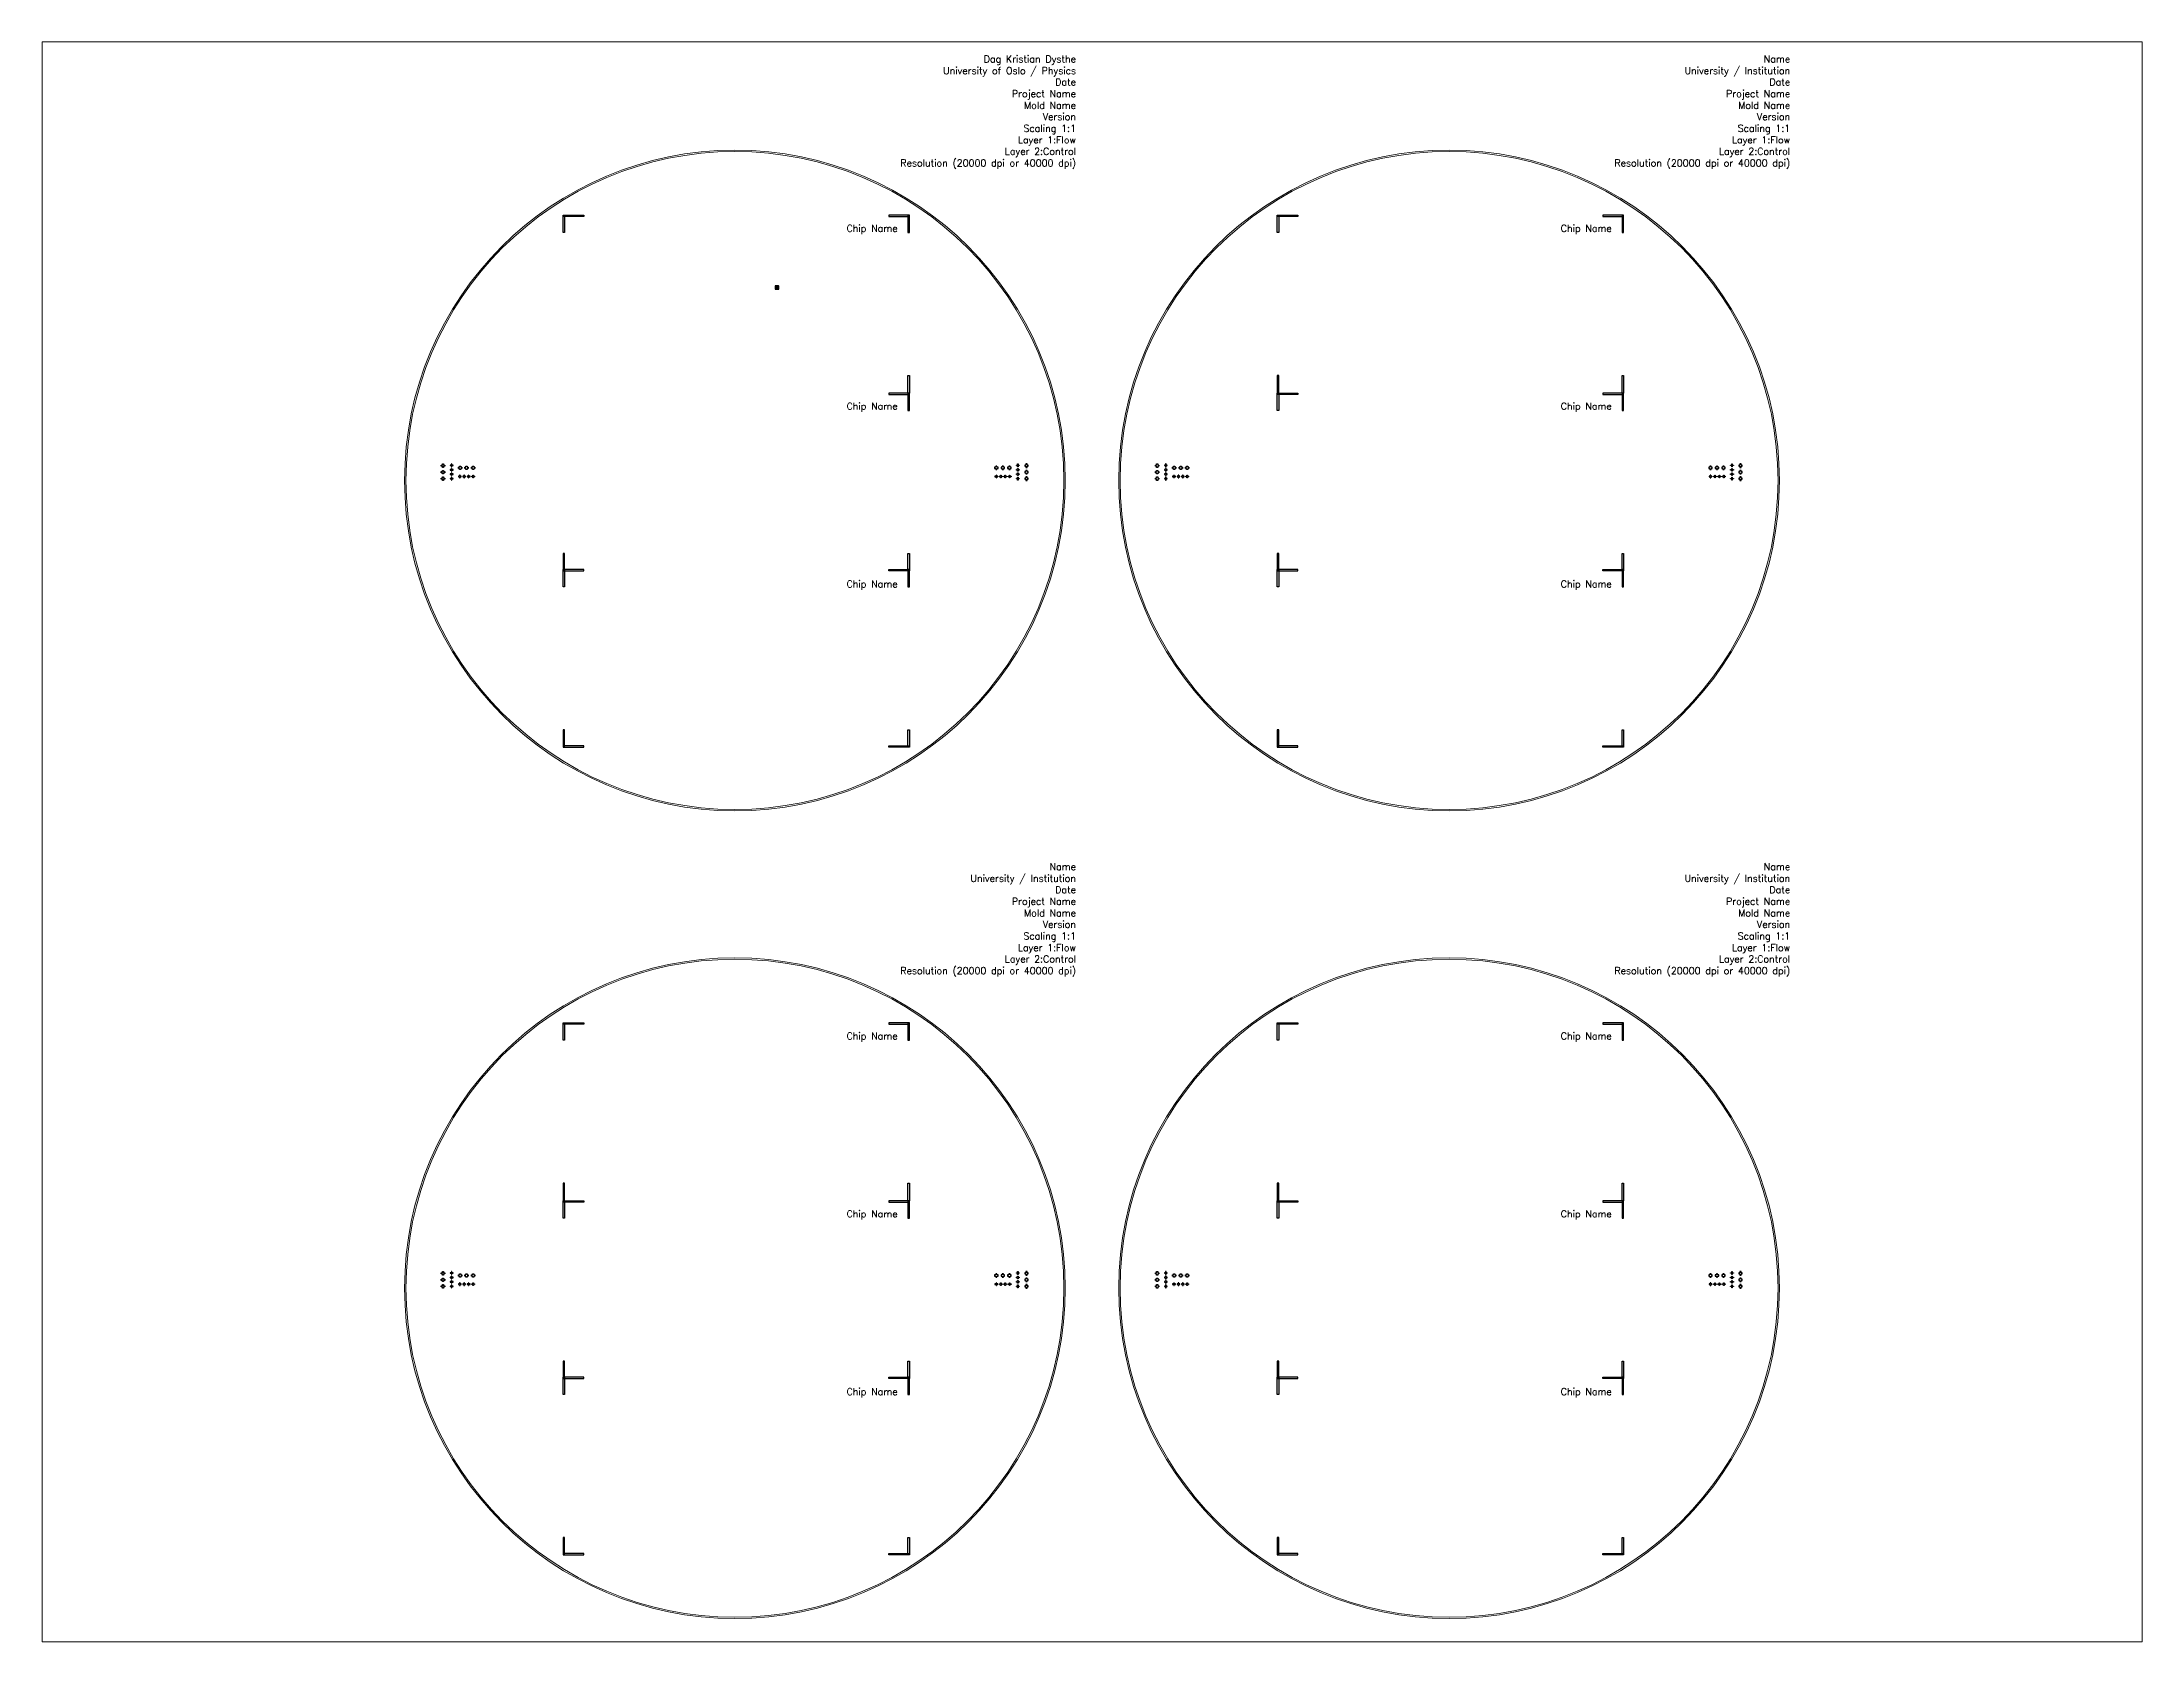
# Paper-space layout 'Layout1' of a CAD drawing. Extents: x 1.05 to 9.45, y 0.8 to 7.2.
# The model-space entities are those that its viewports show. They can reach past a viewport. Long polylines and large blocks are cut down to what shows.
import ezdxf

# ---------------------------------------------------------------- set-up
doc = ezdxf.new("R2010")
doc.units = 13
doc.header["$MEASUREMENT"] = 0
doc.layers.add('Flow', color=7, linetype='Continuous')
doc.styles.add('Title', font='complex.shx', dxfattribs={"height": 1000})

msp = doc.modelspace()

# ---------------------------------------------------------------- linework, layer by layer
at = {"layer": 'Flow'}
for points in [[(24447, 204999), (24652, 204999), (24652, 202480), (24447, 202480)], [(24447, 204999), (27414, 204999), (27414, 204794), (24447, 204794)], [(74447, 204999), (71479, 204999), (71479, 204794), (74447, 204794)], [(74447, 204999), (74242, 204999), (74242, 202480), (74447, 202480)], [(127572, 204999), (127777, 204999), (127777, 202480), (127572, 202480)], [(127572, 204999), (130540, 204999), (130540, 204794), (127572, 204794)], [(177572, 204999), (174605, 204999), (174605, 204794), (177572, 204794)], [(177572, 204999), (177367, 204999), (177367, 202480), (177572, 202480)], [(74447, 179316), (71479, 179316), (71479, 179111), (74447, 179111)], [(74447, 179316), (74242, 179316), (74242, 181834), (74447, 181834)], [(74447, 179316), (74242, 179316), (74242, 176797), (74447, 176797)], [(127572, 179316), (127777, 179316), (127777, 181834), (127572, 181834)], [(127572, 179316), (130540, 179316), (130540, 179111), (127572, 179111)], [(127572, 179316), (127777, 179316), (127777, 176797), (127572, 176797)], [(177572, 179316), (174605, 179316), (174605, 179111), (177572, 179111)], [(177572, 179316), (177367, 179316), (177367, 181834), (177572, 181834)], [(177572, 179316), (177367, 179316), (177367, 176797), (177572, 176797)], [(7196, 168918), (7355, 168918), (7355, 168738), (7196, 168738), (7196, 168578), (7016, 168578), (7016, 168738), (6856, 168738), (6856, 168918), (7016, 168918), (7016, 169078), (7196, 169078)], [(7196, 167978), (7355, 167978), (7355, 167798), (7196, 167798), (7196, 167638), (7016, 167638), (7016, 167798), (6856, 167798), (6856, 167978), (7016, 167978), (7016, 168138), (7196, 168138)], [(7196, 167038), (7355, 167038), (7355, 166858), (7196, 166858), (7196, 166698), (7016, 166698), (7016, 166858), (6856, 166858), (6856, 167038), (7016, 167038), (7016, 167198), (7196, 167198)], [(8305, 168908), (8145, 168908), (8145, 168828), (8305, 168828), (8305, 168668), (8385, 168668), (8385, 168828), (8545, 168828), (8545, 168908), (8385, 168908), (8385, 169068), (8305, 169068)], [(8305, 168268), (8145, 168268), (8145, 168188), (8305, 168188), (8305, 168028), (8385, 168028), (8385, 168188), (8545, 168188), (8545, 168268), (8385, 168268), (8385, 168428), (8305, 168428)], [(8305, 167628), (8145, 167628), (8145, 167548), (8305, 167548), (8305, 167388), (8385, 167388), (8385, 167548), (8545, 167548), (8545, 167628), (8385, 167628), (8385, 167788), (8305, 167788)], [(8305, 166988), (8145, 166988), (8145, 166908), (8305, 166908), (8305, 166748), (8385, 166748), (8385, 166908), (8545, 166908), (8545, 166988), (8385, 166988), (8385, 167148), (8305, 167148)], [(9477, 168594), (9477, 168754), (9657, 168754), (9657, 168594), (9817, 168594), (9817, 168414), (9657, 168414), (9657, 168254), (9477, 168254), (9477, 168414), (9317, 168414), (9317, 168594)], [(9567, 167313), (9567, 167473), (9487, 167473), (9487, 167313), (9327, 167313), (9327, 167233), (9487, 167233), (9487, 167073), (9567, 167073), (9567, 167233), (9727, 167233), (9727, 167313)], [(10207, 167313), (10207, 167473), (10127, 167473), (10127, 167313), (9967, 167313), (9967, 167233), (10127, 167233), (10127, 167073), (10207, 167073), (10207, 167233), (10367, 167233), (10367, 167313)], [(10417, 168594), (10417, 168754), (10597, 168754), (10597, 168594), (10757, 168594), (10757, 168414), (10597, 168414), (10597, 168254), (10417, 168254), (10417, 168414), (10257, 168414), (10257, 168594)], [(10847, 167313), (10847, 167473), (10767, 167473), (10767, 167313), (10607, 167313), (10607, 167233), (10767, 167233), (10767, 167073), (10847, 167073), (10847, 167233), (11007, 167233), (11007, 167313)], [(11357, 168594), (11357, 168754), (11537, 168754), (11537, 168594), (11697, 168594), (11697, 168414), (11537, 168414), (11537, 168254), (11357, 168254), (11357, 168414), (11197, 168414), (11197, 168594)], [(11407, 167313), (11407, 167473), (11487, 167473), (11487, 167313), (11647, 167313), (11647, 167233), (11487, 167233), (11487, 167073), (11407, 167073), (11407, 167233), (11247, 167233), (11247, 167313)], [(87098, 168594), (87098, 168754), (86918, 168754), (86918, 168594), (86758, 168594), (86758, 168414), (86918, 168414), (86918, 168254), (87098, 168254), (87098, 168414), (87258, 168414), (87258, 168594)], [(87048, 167313), (87048, 167473), (86968, 167473), (86968, 167313), (86808, 167313), (86808, 167233), (86968, 167233), (86968, 167073), (87048, 167073), (87048, 167233), (87208, 167233), (87208, 167313)], [(87608, 167313), (87608, 167473), (87687, 167473), (87687, 167313), (87847, 167313), (87847, 167233), (87687, 167233), (87687, 167073), (87608, 167073), (87608, 167233), (87448, 167233), (87448, 167313)], [(88037, 168594), (88037, 168754), (87858, 168754), (87858, 168594), (87698, 168594), (87698, 168414), (87858, 168414), (87858, 168254), (88037, 168254), (88037, 168414), (88197, 168414), (88197, 168594)], [(88247, 167313), (88247, 167473), (88327, 167473), (88327, 167313), (88487, 167313), (88487, 167233), (88327, 167233), (88327, 167073), (88247, 167073), (88247, 167233), (88087, 167233), (88087, 167313)], [(88977, 168594), (88977, 168754), (88797, 168754), (88797, 168594), (88637, 168594), (88637, 168414), (88797, 168414), (88797, 168254), (88977, 168254), (88977, 168414), (89137, 168414), (89137, 168594)], [(88887, 167313), (88887, 167473), (88967, 167473), (88967, 167313), (89127, 167313), (89127, 167233), (88967, 167233), (88967, 167073), (88887, 167073), (88887, 167233), (88727, 167233), (88727, 167313)], [(90150, 168908), (90310, 168908), (90310, 168828), (90150, 168828), (90150, 168668), (90070, 168668), (90070, 168828), (89910, 168828), (89910, 168908), (90070, 168908), (90070, 169068), (90150, 169068)], [(90150, 168268), (90310, 168268), (90310, 168188), (90150, 168188), (90150, 168028), (90070, 168028), (90070, 168188), (89910, 168188), (89910, 168268), (90070, 168268), (90070, 168428), (90150, 168428)], [(90150, 167628), (90310, 167628), (90310, 167548), (90150, 167548), (90150, 167388), (90070, 167388), (90070, 167548), (89910, 167548), (89910, 167628), (90070, 167628), (90070, 167788), (90150, 167788)], [(90150, 166988), (90310, 166988), (90310, 166908), (90150, 166908), (90150, 166748), (90070, 166748), (90070, 166908), (89910, 166908), (89910, 166988), (90070, 166988), (90070, 167148), (90150, 167148)], [(91259, 168918), (91099, 168918), (91099, 168738), (91259, 168738), (91259, 168578), (91439, 168578), (91439, 168738), (91599, 168738), (91599, 168918), (91439, 168918), (91439, 169078), (91259, 169078)], [(91259, 167978), (91099, 167978), (91099, 167798), (91259, 167798), (91259, 167638), (91439, 167638), (91439, 167798), (91599, 167798), (91599, 167978), (91439, 167978), (91439, 168138), (91259, 168138)], [(91259, 167038), (91099, 167038), (91099, 166858), (91259, 166858), (91259, 166698), (91439, 166698), (91439, 166858), (91599, 166858), (91599, 167038), (91439, 167038), (91439, 167198), (91259, 167198)], [(110321, 168918), (110481, 168918), (110481, 168738), (110321, 168738), (110321, 168578), (110141, 168578), (110141, 168738), (109981, 168738), (109981, 168918), (110141, 168918), (110141, 169078), (110321, 169078)], [(110321, 167978), (110481, 167978), (110481, 167798), (110321, 167798), (110321, 167638), (110141, 167638), (110141, 167798), (109981, 167798), (109981, 167978), (110141, 167978), (110141, 168138), (110321, 168138)], [(110321, 167038), (110481, 167038), (110481, 166858), (110321, 166858), (110321, 166698), (110141, 166698), (110141, 166858), (109981, 166858), (109981, 167038), (110141, 167038), (110141, 167198), (110321, 167198)], [(111431, 168908), (111271, 168908), (111271, 168828), (111431, 168828), (111431, 168668), (111511, 168668), (111511, 168828), (111670, 168828), (111670, 168908), (111511, 168908), (111511, 169068), (111431, 169068)], [(111431, 168268), (111271, 168268), (111271, 168188), (111431, 168188), (111431, 168028), (111511, 168028), (111511, 168188), (111670, 168188), (111670, 168268), (111511, 168268), (111511, 168428), (111431, 168428)], [(111431, 167628), (111271, 167628), (111271, 167548), (111431, 167548), (111431, 167388), (111511, 167388), (111511, 167548), (111670, 167548), (111670, 167628), (111511, 167628), (111511, 167788), (111431, 167788)], [(111431, 166988), (111271, 166988), (111271, 166908), (111431, 166908), (111431, 166748), (111511, 166748), (111511, 166908), (111670, 166908), (111670, 166988), (111511, 166988), (111511, 167148), (111431, 167148)], [(112603, 168594), (112603, 168754), (112783, 168754), (112783, 168594), (112943, 168594), (112943, 168414), (112783, 168414), (112783, 168254), (112603, 168254), (112603, 168414), (112443, 168414), (112443, 168594)], [(112693, 167313), (112693, 167473), (112613, 167473), (112613, 167313), (112453, 167313), (112453, 167233), (112613, 167233), (112613, 167073), (112693, 167073), (112693, 167233), (112853, 167233), (112853, 167313)], [(113333, 167313), (113333, 167473), (113253, 167473), (113253, 167313), (113093, 167313), (113093, 167233), (113253, 167233), (113253, 167073), (113333, 167073), (113333, 167233), (113493, 167233), (113493, 167313)], [(113543, 168594), (113543, 168754), (113723, 168754), (113723, 168594), (113883, 168594), (113883, 168414), (113723, 168414), (113723, 168254), (113543, 168254), (113543, 168414), (113383, 168414), (113383, 168594)], [(113973, 167313), (113973, 167473), (113893, 167473), (113893, 167313), (113733, 167313), (113733, 167233), (113893, 167233), (113893, 167073), (113973, 167073), (113973, 167233), (114133, 167233), (114133, 167313)], [(114483, 168594), (114483, 168754), (114662, 168754), (114662, 168594), (114822, 168594), (114822, 168414), (114662, 168414), (114662, 168254), (114483, 168254), (114483, 168414), (114323, 168414), (114323, 168594)], [(114533, 167313), (114533, 167473), (114612, 167473), (114612, 167313), (114772, 167313), (114772, 167233), (114612, 167233), (114612, 167073), (114533, 167073), (114533, 167233), (114373, 167233), (114373, 167313)], [(190223, 168594), (190223, 168754), (190043, 168754), (190043, 168594), (189883, 168594), (189883, 168414), (190043, 168414), (190043, 168254), (190223, 168254), (190223, 168414), (190383, 168414), (190383, 168594)], [(190173, 167313), (190173, 167473), (190093, 167473), (190093, 167313), (189933, 167313), (189933, 167233), (190093, 167233), (190093, 167073), (190173, 167073), (190173, 167233), (190333, 167233), (190333, 167313)], [(190733, 167313), (190733, 167473), (190813, 167473), (190813, 167313), (190973, 167313), (190973, 167233), (190813, 167233), (190813, 167073), (190733, 167073), (190733, 167233), (190573, 167233), (190573, 167313)], [(191163, 168594), (191163, 168754), (190983, 168754), (190983, 168594), (190823, 168594), (190823, 168414), (190983, 168414), (190983, 168254), (191163, 168254), (191163, 168414), (191323, 168414), (191323, 168594)], [(191373, 167313), (191373, 167473), (191453, 167473), (191453, 167313), (191613, 167313), (191613, 167233), (191453, 167233), (191453, 167073), (191373, 167073), (191373, 167233), (191213, 167233), (191213, 167313)], [(192103, 168594), (192103, 168754), (191923, 168754), (191923, 168594), (191763, 168594), (191763, 168414), (191923, 168414), (191923, 168254), (192103, 168254), (192103, 168414), (192263, 168414), (192263, 168594)], [(192013, 167313), (192013, 167473), (192093, 167473), (192093, 167313), (192253, 167313), (192253, 167233), (192093, 167233), (192093, 167073), (192013, 167073), (192013, 167233), (191853, 167233), (191853, 167313)], [(193275, 168908), (193435, 168908), (193435, 168828), (193275, 168828), (193275, 168668), (193195, 168668), (193195, 168828), (193035, 168828), (193035, 168908), (193195, 168908), (193195, 169068), (193275, 169068)], [(193275, 168268), (193435, 168268), (193435, 168188), (193275, 168188), (193275, 168028), (193195, 168028), (193195, 168188), (193035, 168188), (193035, 168268), (193195, 168268), (193195, 168428), (193275, 168428)], [(193275, 167628), (193435, 167628), (193435, 167548), (193275, 167548), (193275, 167388), (193195, 167388), (193195, 167548), (193035, 167548), (193035, 167628), (193195, 167628), (193195, 167788), (193275, 167788)], [(193275, 166988), (193435, 166988), (193435, 166908), (193275, 166908), (193275, 166748), (193195, 166748), (193195, 166908), (193035, 166908), (193035, 166988), (193195, 166988), (193195, 167148), (193275, 167148)], [(194385, 168918), (194225, 168918), (194225, 168738), (194385, 168738), (194385, 168578), (194565, 168578), (194565, 168738), (194725, 168738), (194725, 168918), (194565, 168918), (194565, 169078), (194385, 169078)], [(194385, 167978), (194225, 167978), (194225, 167798), (194385, 167798), (194385, 167638), (194565, 167638), (194565, 167798), (194725, 167798), (194725, 167978), (194565, 167978), (194565, 168138), (194385, 168138)], [(194385, 167038), (194225, 167038), (194225, 166858), (194385, 166858), (194385, 166698), (194565, 166698), (194565, 166858), (194725, 166858), (194725, 167038), (194565, 167038), (194565, 167198), (194385, 167198)], [(24447, 153632), (24652, 153632), (24652, 156151), (24447, 156151)], [(74447, 153632), (74242, 153632), (74242, 156151), (74447, 156151)], [(127572, 153632), (127777, 153632), (127777, 156151), (127572, 156151)], [(177572, 153632), (177367, 153632), (177367, 156151), (177572, 156151)], [(24447, 153632), (27414, 153632), (27414, 153837), (24447, 153837)], [(24447, 153837), (24652, 153837), (24652, 151319), (24447, 151319)], [(74447, 153632), (71479, 153632), (71479, 153837), (74447, 153837)], [(74447, 153837), (74242, 153837), (74242, 151319), (74447, 151319)], [(127572, 153632), (130540, 153632), (130540, 153837), (127572, 153837)], [(127572, 153837), (127777, 153837), (127777, 151319), (127572, 151319)], [(177572, 153632), (174605, 153632), (174605, 153837), (177572, 153837)], [(177572, 153837), (177367, 153837), (177367, 151319), (177572, 151319)], [(24447, 128154), (24652, 128154), (24652, 130672), (24447, 130672)], [(74447, 128154), (74242, 128154), (74242, 130672), (74447, 130672)], [(127572, 128154), (127777, 128154), (127777, 130672), (127572, 130672)], [(177572, 128154), (177367, 128154), (177367, 130672), (177572, 130672)], [(24447, 128154), (27414, 128154), (27414, 128359), (24447, 128359)], [(74447, 128154), (71479, 128154), (71479, 128359), (74447, 128359)], [(127572, 128154), (130540, 128154), (130540, 128359), (127572, 128359)], [(177572, 128154), (174605, 128154), (174605, 128359), (177572, 128359)], [(24447, 88366), (24652, 88366), (24652, 85848), (24447, 85848)], [(24447, 88366), (27414, 88366), (27414, 88161), (24447, 88161)], [(74447, 88366), (71479, 88366), (71479, 88161), (74447, 88161)], [(74447, 88366), (74242, 88366), (74242, 85848), (74447, 85848)], [(127572, 88366), (127777, 88366), (127777, 85848), (127572, 85848)], [(127572, 88366), (130540, 88366), (130540, 88161), (127572, 88161)], [(177572, 88366), (174605, 88366), (174605, 88161), (177572, 88161)], [(177572, 88366), (177367, 88366), (177367, 85848), (177572, 85848)], [(24447, 62683), (24652, 62683), (24652, 65202), (24447, 65202)], [(74447, 62683), (74242, 62683), (74242, 65202), (74447, 65202)], [(127572, 62683), (127777, 62683), (127777, 65202), (127572, 65202)], [(177572, 62683), (177367, 62683), (177367, 65202), (177572, 65202)], [(24447, 62683), (27414, 62683), (27414, 62478), (24447, 62478)], [(24447, 62683), (24652, 62683), (24652, 60165), (24447, 60165)], [(74447, 62683), (71479, 62683), (71479, 62478), (74447, 62478)], [(74447, 62683), (74242, 62683), (74242, 60165), (74447, 60165)], [(127572, 62683), (130540, 62683), (130540, 62478), (127572, 62478)], [(127572, 62683), (127777, 62683), (127777, 60165), (127572, 60165)], [(177572, 62683), (174605, 62683), (174605, 62478), (177572, 62478)], [(177572, 62683), (177367, 62683), (177367, 60165), (177572, 60165)], [(7196, 52286), (7355, 52286), (7355, 52106), (7196, 52106), (7196, 51946), (7016, 51946), (7016, 52106), (6856, 52106), (6856, 52286), (7016, 52286), (7016, 52445), (7196, 52445)], [(8305, 52275), (8145, 52275), (8145, 52195), (8305, 52195), (8305, 52035), (8385, 52035), (8385, 52195), (8545, 52195), (8545, 52275), (8385, 52275), (8385, 52435), (8305, 52435)], [(8305, 51635), (8145, 51635), (8145, 51555), (8305, 51555), (8305, 51395), (8385, 51395), (8385, 51555), (8545, 51555), (8545, 51635), (8385, 51635), (8385, 51795), (8305, 51795)], [(9477, 51961), (9477, 52121), (9657, 52121), (9657, 51961), (9817, 51961), (9817, 51781), (9657, 51781), (9657, 51621), (9477, 51621), (9477, 51781), (9317, 51781), (9317, 51961)], [(10417, 51961), (10417, 52121), (10597, 52121), (10597, 51961), (10757, 51961), (10757, 51781), (10597, 51781), (10597, 51621), (10417, 51621), (10417, 51781), (10257, 51781), (10257, 51961)], [(11357, 51961), (11357, 52121), (11537, 52121), (11537, 51961), (11697, 51961), (11697, 51781), (11537, 51781), (11537, 51621), (11357, 51621), (11357, 51781), (11197, 51781), (11197, 51961)], [(87098, 51961), (87098, 52121), (86918, 52121), (86918, 51961), (86758, 51961), (86758, 51781), (86918, 51781), (86918, 51621), (87098, 51621), (87098, 51781), (87258, 51781), (87258, 51961)], [(88037, 51961), (88037, 52121), (87858, 52121), (87858, 51961), (87698, 51961), (87698, 51781), (87858, 51781), (87858, 51621), (88037, 51621), (88037, 51781), (88197, 51781), (88197, 51961)], [(88977, 51961), (88977, 52121), (88797, 52121), (88797, 51961), (88637, 51961), (88637, 51781), (88797, 51781), (88797, 51621), (88977, 51621), (88977, 51781), (89137, 51781), (89137, 51961)], [(90150, 52275), (90310, 52275), (90310, 52195), (90150, 52195), (90150, 52035), (90070, 52035), (90070, 52195), (89910, 52195), (89910, 52275), (90070, 52275), (90070, 52435), (90150, 52435)], [(90150, 51635), (90310, 51635), (90310, 51555), (90150, 51555), (90150, 51395), (90070, 51395), (90070, 51555), (89910, 51555), (89910, 51635), (90070, 51635), (90070, 51795), (90150, 51795)], [(91259, 52286), (91099, 52286), (91099, 52106), (91259, 52106), (91259, 51946), (91439, 51946), (91439, 52106), (91599, 52106), (91599, 52286), (91439, 52286), (91439, 52445), (91259, 52445)], [(110321, 52286), (110481, 52286), (110481, 52106), (110321, 52106), (110321, 51946), (110141, 51946), (110141, 52106), (109981, 52106), (109981, 52286), (110141, 52286), (110141, 52445), (110321, 52445)], [(111431, 52275), (111271, 52275), (111271, 52195), (111431, 52195), (111431, 52035), (111511, 52035), (111511, 52195), (111670, 52195), (111670, 52275), (111511, 52275), (111511, 52435), (111431, 52435)], [(111431, 51635), (111271, 51635), (111271, 51555), (111431, 51555), (111431, 51395), (111511, 51395), (111511, 51555), (111670, 51555), (111670, 51635), (111511, 51635), (111511, 51795), (111431, 51795)], [(112603, 51961), (112603, 52121), (112783, 52121), (112783, 51961), (112943, 51961), (112943, 51781), (112783, 51781), (112783, 51621), (112603, 51621), (112603, 51781), (112443, 51781), (112443, 51961)], [(113543, 51961), (113543, 52121), (113723, 52121), (113723, 51961), (113883, 51961), (113883, 51781), (113723, 51781), (113723, 51621), (113543, 51621), (113543, 51781), (113383, 51781), (113383, 51961)], [(114483, 51961), (114483, 52121), (114662, 52121), (114662, 51961), (114822, 51961), (114822, 51781), (114662, 51781), (114662, 51621), (114483, 51621), (114483, 51781), (114323, 51781), (114323, 51961)], [(190223, 51961), (190223, 52121), (190043, 52121), (190043, 51961), (189883, 51961), (189883, 51781), (190043, 51781), (190043, 51621), (190223, 51621), (190223, 51781), (190383, 51781), (190383, 51961)], [(191163, 51961), (191163, 52121), (190983, 52121), (190983, 51961), (190823, 51961), (190823, 51781), (190983, 51781), (190983, 51621), (191163, 51621), (191163, 51781), (191323, 51781), (191323, 51961)], [(192103, 51961), (192103, 52121), (191923, 52121), (191923, 51961), (191763, 51961), (191763, 51781), (191923, 51781), (191923, 51621), (192103, 51621), (192103, 51781), (192263, 51781), (192263, 51961)], [(193275, 52275), (193435, 52275), (193435, 52195), (193275, 52195), (193275, 52035), (193195, 52035), (193195, 52195), (193035, 52195), (193035, 52275), (193195, 52275), (193195, 52435), (193275, 52435)], [(193275, 51635), (193435, 51635), (193435, 51555), (193275, 51555), (193275, 51395), (193195, 51395), (193195, 51555), (193035, 51555), (193035, 51635), (193195, 51635), (193195, 51795), (193275, 51795)], [(194385, 52286), (194225, 52286), (194225, 52106), (194385, 52106), (194385, 51946), (194565, 51946), (194565, 52106), (194725, 52106), (194725, 52286), (194565, 52286), (194565, 52445), (194385, 52445)], [(7196, 51346), (7355, 51346), (7355, 51166), (7196, 51166), (7196, 51006), (7016, 51006), (7016, 51166), (6856, 51166), (6856, 51346), (7016, 51346), (7016, 51506), (7196, 51506)], [(7196, 50406), (7355, 50406), (7355, 50226), (7196, 50226), (7196, 50066), (7016, 50066), (7016, 50226), (6856, 50226), (6856, 50406), (7016, 50406), (7016, 50566), (7196, 50566)], [(8305, 50995), (8145, 50995), (8145, 50915), (8305, 50915), (8305, 50755), (8385, 50755), (8385, 50915), (8545, 50915), (8545, 50995), (8385, 50995), (8385, 51155), (8305, 51155)], [(8305, 50355), (8145, 50355), (8145, 50275), (8305, 50275), (8305, 50115), (8385, 50115), (8385, 50275), (8545, 50275), (8545, 50355), (8385, 50355), (8385, 50515), (8305, 50515)], [(9567, 50680), (9567, 50840), (9487, 50840), (9487, 50680), (9327, 50680), (9327, 50600), (9487, 50600), (9487, 50440), (9567, 50440), (9567, 50600), (9727, 50600), (9727, 50680)], [(10207, 50680), (10207, 50840), (10127, 50840), (10127, 50680), (9967, 50680), (9967, 50600), (10127, 50600), (10127, 50440), (10207, 50440), (10207, 50600), (10367, 50600), (10367, 50680)], [(10847, 50680), (10847, 50840), (10767, 50840), (10767, 50680), (10607, 50680), (10607, 50600), (10767, 50600), (10767, 50440), (10847, 50440), (10847, 50600), (11007, 50600), (11007, 50680)], [(11407, 50680), (11407, 50840), (11487, 50840), (11487, 50680), (11647, 50680), (11647, 50600), (11487, 50600), (11487, 50440), (11407, 50440), (11407, 50600), (11247, 50600), (11247, 50680)], [(87048, 50680), (87048, 50840), (86968, 50840), (86968, 50680), (86808, 50680), (86808, 50600), (86968, 50600), (86968, 50440), (87048, 50440), (87048, 50600), (87208, 50600), (87208, 50680)], [(87608, 50680), (87608, 50840), (87687, 50840), (87687, 50680), (87847, 50680), (87847, 50600), (87687, 50600), (87687, 50440), (87608, 50440), (87608, 50600), (87448, 50600), (87448, 50680)], [(88247, 50680), (88247, 50840), (88327, 50840), (88327, 50680), (88487, 50680), (88487, 50600), (88327, 50600), (88327, 50440), (88247, 50440), (88247, 50600), (88087, 50600), (88087, 50680)], [(88887, 50680), (88887, 50840), (88967, 50840), (88967, 50680), (89127, 50680), (89127, 50600), (88967, 50600), (88967, 50440), (88887, 50440), (88887, 50600), (88727, 50600), (88727, 50680)], [(90150, 50995), (90310, 50995), (90310, 50915), (90150, 50915), (90150, 50755), (90070, 50755), (90070, 50915), (89910, 50915), (89910, 50995), (90070, 50995), (90070, 51155), (90150, 51155)], [(90150, 50355), (90310, 50355), (90310, 50275), (90150, 50275), (90150, 50115), (90070, 50115), (90070, 50275), (89910, 50275), (89910, 50355), (90070, 50355), (90070, 50515), (90150, 50515)], [(91259, 51346), (91099, 51346), (91099, 51166), (91259, 51166), (91259, 51006), (91439, 51006), (91439, 51166), (91599, 51166), (91599, 51346), (91439, 51346), (91439, 51506), (91259, 51506)], [(91259, 50406), (91099, 50406), (91099, 50226), (91259, 50226), (91259, 50066), (91439, 50066), (91439, 50226), (91599, 50226), (91599, 50406), (91439, 50406), (91439, 50566), (91259, 50566)], [(110321, 51346), (110481, 51346), (110481, 51166), (110321, 51166), (110321, 51006), (110141, 51006), (110141, 51166), (109981, 51166), (109981, 51346), (110141, 51346), (110141, 51506), (110321, 51506)], [(110321, 50406), (110481, 50406), (110481, 50226), (110321, 50226), (110321, 50066), (110141, 50066), (110141, 50226), (109981, 50226), (109981, 50406), (110141, 50406), (110141, 50566), (110321, 50566)], [(111431, 50995), (111271, 50995), (111271, 50915), (111431, 50915), (111431, 50755), (111511, 50755), (111511, 50915), (111670, 50915), (111670, 50995), (111511, 50995), (111511, 51155), (111431, 51155)], [(111431, 50355), (111271, 50355), (111271, 50275), (111431, 50275), (111431, 50115), (111511, 50115), (111511, 50275), (111670, 50275), (111670, 50355), (111511, 50355), (111511, 50515), (111431, 50515)], [(112693, 50680), (112693, 50840), (112613, 50840), (112613, 50680), (112453, 50680), (112453, 50600), (112613, 50600), (112613, 50440), (112693, 50440), (112693, 50600), (112853, 50600), (112853, 50680)], [(113333, 50680), (113333, 50840), (113253, 50840), (113253, 50680), (113093, 50680), (113093, 50600), (113253, 50600), (113253, 50440), (113333, 50440), (113333, 50600), (113493, 50600), (113493, 50680)], [(113973, 50680), (113973, 50840), (113893, 50840), (113893, 50680), (113733, 50680), (113733, 50600), (113893, 50600), (113893, 50440), (113973, 50440), (113973, 50600), (114133, 50600), (114133, 50680)], [(114533, 50680), (114533, 50840), (114612, 50840), (114612, 50680), (114772, 50680), (114772, 50600), (114612, 50600), (114612, 50440), (114533, 50440), (114533, 50600), (114373, 50600), (114373, 50680)], [(190173, 50680), (190173, 50840), (190093, 50840), (190093, 50680), (189933, 50680), (189933, 50600), (190093, 50600), (190093, 50440), (190173, 50440), (190173, 50600), (190333, 50600), (190333, 50680)], [(190733, 50680), (190733, 50840), (190813, 50840), (190813, 50680), (190973, 50680), (190973, 50600), (190813, 50600), (190813, 50440), (190733, 50440), (190733, 50600), (190573, 50600), (190573, 50680)], [(191373, 50680), (191373, 50840), (191453, 50840), (191453, 50680), (191613, 50680), (191613, 50600), (191453, 50600), (191453, 50440), (191373, 50440), (191373, 50600), (191213, 50600), (191213, 50680)], [(192013, 50680), (192013, 50840), (192093, 50840), (192093, 50680), (192253, 50680), (192253, 50600), (192093, 50600), (192093, 50440), (192013, 50440), (192013, 50600), (191853, 50600), (191853, 50680)], [(193275, 50995), (193435, 50995), (193435, 50915), (193275, 50915), (193275, 50755), (193195, 50755), (193195, 50915), (193035, 50915), (193035, 50995), (193195, 50995), (193195, 51155), (193275, 51155)], [(193275, 50355), (193435, 50355), (193435, 50275), (193275, 50275), (193275, 50115), (193195, 50115), (193195, 50275), (193035, 50275), (193035, 50355), (193195, 50355), (193195, 50515), (193275, 50515)], [(194385, 51346), (194225, 51346), (194225, 51166), (194385, 51166), (194385, 51006), (194565, 51006), (194565, 51166), (194725, 51166), (194725, 51346), (194565, 51346), (194565, 51506), (194385, 51506)], [(194385, 50406), (194225, 50406), (194225, 50226), (194385, 50226), (194385, 50066), (194565, 50066), (194565, 50226), (194725, 50226), (194725, 50406), (194565, 50406), (194565, 50566), (194385, 50566)], [(24447, 37000), (24652, 37000), (24652, 39518), (24447, 39518)], [(74447, 37000), (74242, 37000), (74242, 39518), (74447, 39518)], [(127572, 37000), (127777, 37000), (127777, 39518), (127572, 39518)], [(177572, 37000), (177367, 37000), (177367, 39518), (177572, 39518)], [(24447, 37000), (27414, 37000), (27414, 37205), (24447, 37205)], [(24447, 37205), (24652, 37205), (24652, 34686), (24447, 34686)], [(74447, 37000), (71479, 37000), (71479, 37205), (74447, 37205)], [(74447, 37205), (74242, 37205), (74242, 34686), (74447, 34686)], [(127572, 37000), (130540, 37000), (130540, 37205), (127572, 37205)], [(127572, 37205), (127777, 37205), (127777, 34686), (127572, 34686)], [(177572, 37000), (174605, 37000), (174605, 37205), (177572, 37205)], [(177572, 37205), (177367, 37205), (177367, 34686), (177572, 34686)], [(24447, 11521), (24652, 11521), (24652, 14040), (24447, 14040)], [(74447, 11521), (74242, 11521), (74242, 14040), (74447, 14040)], [(127572, 11521), (127777, 11521), (127777, 14040), (127572, 14040)], [(177572, 11521), (177367, 11521), (177367, 14040), (177572, 14040)], [(24447, 11521), (27414, 11521), (27414, 11726), (24447, 11726)], [(74447, 11521), (71479, 11521), (71479, 11726), (74447, 11726)], [(127572, 11521), (130540, 11521), (130540, 11726), (127572, 11726)], [(177572, 11521), (174605, 11521), (174605, 11726), (177572, 11726)]]:
    msp.add_lwpolyline(points, close=True, dxfattribs=at)
for points in [[(55232, 194794), (55081, 194794), (55081, 194294), (55141, 194294)], [(55234, 194627), (55197, 194627), (55197, 194657), (55114, 194657), (55114, 194697), (55232, 194697), (55232, 194794)], [(55141, 194294), (55141, 194400), (55204, 194400), (55204, 194443), (55140, 194443), (55140, 194506), (55221, 194506), (55221, 194547), (55119, 194547), (55119, 194566), (55234, 194566), (55234, 194627)], [(55156, 194381), (55156, 194388), (55159, 194388)], [(55156, 194381), (55156, 194294)], [(55156, 194294), (55378, 194294)], [(55159, 194388), (55221, 194388), (55221, 194456), (55157, 194456), (55157, 194488), (55275, 194488), (55275, 194451), (55330, 194451), (55330, 194403), (55300, 194403), (55300, 194367), (55353, 194367), (55353, 194294), (55378, 194294)], [(55253, 194794), (55253, 194673), (55217, 194673), (55217, 194649), (55268, 194649), (55268, 194554), (55244, 194554), (55244, 194523), (55310, 194523), (55310, 194588), (55357, 194588), (55357, 194632), (55318, 194632), (55318, 194677), (55365, 194677), (55365, 194728), (55403, 194728), (55403, 194794)], [(55403, 194794), (55253, 194794)], [(55427, 194794), (55427, 194706), (55387, 194706), (55387, 194664), (55330, 194664), (55330, 194647), (55391, 194647), (55391, 194566), (55328, 194566), (55328, 194504), (55292, 194504), (55292, 194469), (55358, 194469), (55358, 194508), (55415, 194508), (55415, 194531), (55327, 194531)], [(55378, 194295), (55378, 194379), (55324, 194379), (55324, 194386), (55350, 194386), (55350, 194449), (55382, 194449), (55382, 194486), (55436, 194486)], [(55407, 194294), (55407, 194444), (55464, 194444), (55464, 194564), (55432, 194564), (55432, 194654), (55472, 194654), (55472, 194793)], [(55436, 194486), (55436, 194542), (55407, 194542), (55407, 194555), (55407, 194682), (55446, 194682)], [(55407, 194294), (55497, 194294)], [(55445, 194794), (55427, 194794)], [(55445, 194791), (55445, 194794)], [(55445, 194681), (55445, 194791)], [(55497, 194294), (55497, 194349), (55446, 194349), (55446, 194405), (55534, 194405), (55534, 194459), (55499, 194459), (55499, 194524), (55535, 194524), (55535, 194576), (55499, 194576), (55499, 194629), (55537, 194629), (55537, 194669), (55500, 194669), (55500, 194793)], [(55472, 194793), (55472, 194794)], [(55472, 194794), (55500, 194794)], [(55527, 194792), (55527, 194697), (55556, 194697), (55556, 194606), (55520, 194606), (55520, 194596), (55556, 194596), (55556, 194514), (55556, 194492), (55528, 194492), (55528, 194484), (55556, 194484), (55556, 194379), (55482, 194379), (55482, 194368), (55527, 194368), (55527, 194294)], [(55500, 194793), (55500, 194794)], [(55527, 194792), (55527, 194794)], [(55527, 194294), (55581, 194294), (55581, 194794), (55527, 194794)]]:
    msp.add_lwpolyline(points, dxfattribs=at)
at = {"layer": 'Flow', "linetype": 'Continuous', "lineweight": 5}
for centre, radius in [((49255, 166681), 47700), ((49255, 166681), 47500), ((152381, 166681), 47700), ((152381, 166681), 47500), ((49255, 50049), 47700), ((49255, 50049), 47500), ((152381, 50049), 47700), ((152381, 50049), 47500)]:
    msp.add_circle(centre, radius, dxfattribs=at)

# ---------------------------------------------------------------- texts
at = {"layer": 'Flow', "char_height": 1000, "style": 'Title'}
for s, insert, width, attachment_point in [('Dag Kristian Dysthe\\P\\pxqr;University of Oslo / Physics \\PDate\\PProject Name\\PMold Name\\PVersion\\PScaling 1:1\\PLayer 1:Flow\\PLayer 2:Control\\PResolution (20000 dpi or 40000 dpi)', (98510, 219873), 32300, 6), ('Name\\PUniversity / Institution\\PDate\\P\\pxqr;Project Name\\PMold Name\\PVersion\\PScaling 1:1\\PLayer 1:Flow\\PLayer 2:Control\\PResolution (20000 dpi or 40000 dpi)', (201636, 219873), 32300, 6), ('Chip Name', (72748, 203600), 21569.29, 3), ('Chip Name', (175873, 203600), 21569.29, 3), ('Chip Name', (72748, 177916), 21569.29, 3), ('Chip Name', (175873, 177916), 21569.29, 3), ('Chip Name', (72748, 152233), 21569.29, 3), ('Chip Name', (175873, 152233), 21569.29, 3), ('Name\\PUniversity / Institution\\PDate\\P\\pxqr;Project Name\\PMold Name\\PVersion\\PScaling 1:1\\PLayer 1:Flow\\PLayer 2:Control\\PResolution (20000 dpi or 40000 dpi)', (98510, 103240), 32300, 6), ('Name\\PUniversity / Institution\\PDate\\P\\pxqr;Project Name\\PMold Name\\PVersion\\PScaling 1:1\\PLayer 1:Flow\\PLayer 2:Control\\PResolution (20000 dpi or 40000 dpi)', (201636, 103240), 32300, 6), ('Chip Name', (72748, 86967), 21569.29, 3), ('Chip Name', (175873, 86967), 21569.29, 3), ('Chip Name', (72748, 61284), 21569.29, 3), ('Chip Name', (175873, 61284), 21569.29, 3), ('Chip Name', (72748, 35601), 21569.29, 3), ('Chip Name', (175873, 35601), 21569.29, 3)]:
    msp.add_mtext(s, dxfattribs=dict(at, insert=insert, width=width, attachment_point=attachment_point))

psp = doc.layouts.get("Layout1")

# ---------------------------------------------------------------- viewports
at = {"layer": 'Flow'}
psp.add_viewport(center=(5.25, 4), size=(8.4, 6.4), view_center_point=(100817.821, 114479.9999), view_height=231044.61305, dxfattribs=at)

doc.saveas('drawing.dxf')
